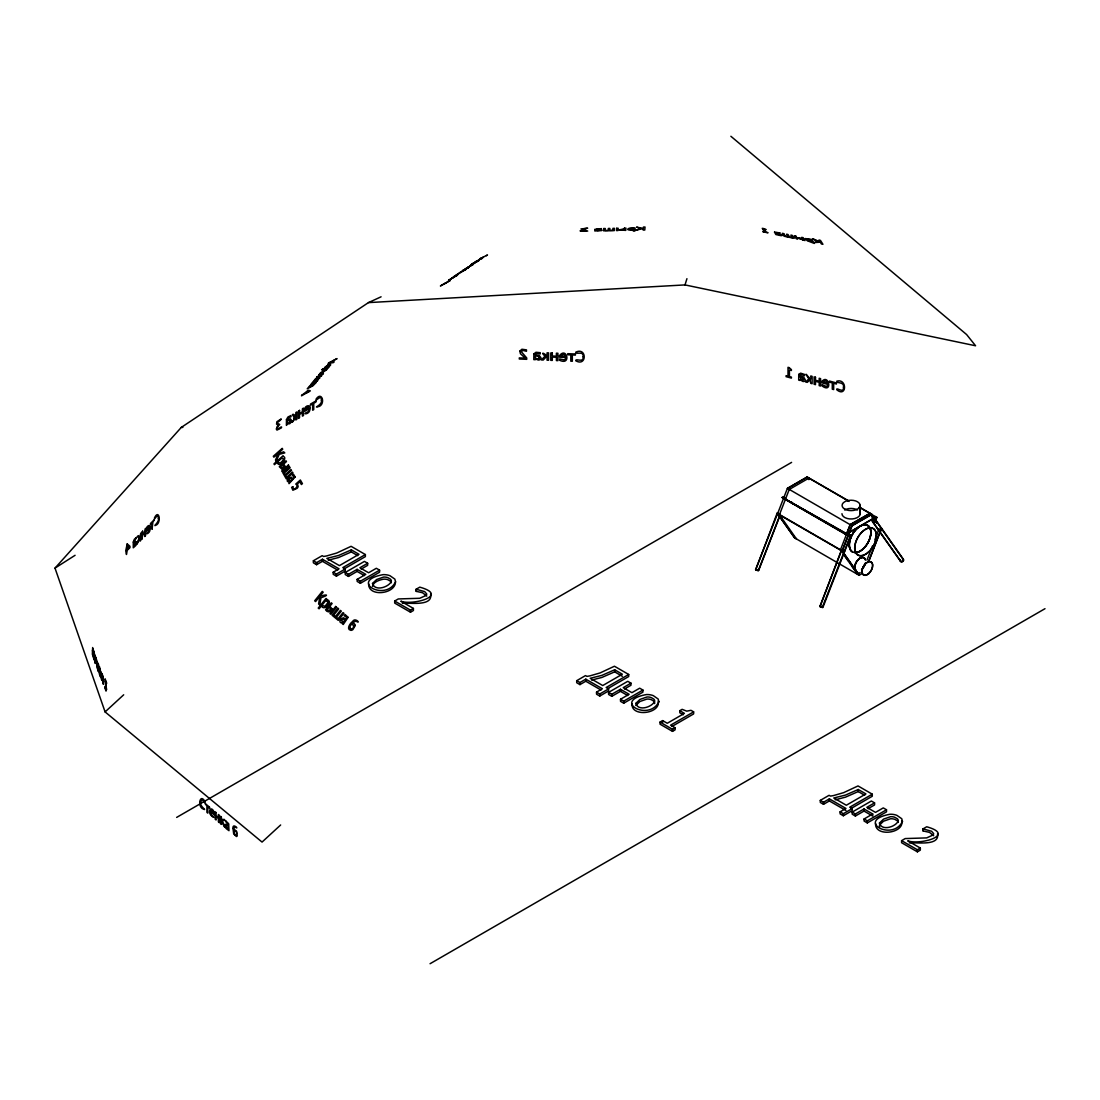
<?xml version="1.0" encoding="UTF-8"?>
<svg xmlns="http://www.w3.org/2000/svg" width="1100" height="1100" viewBox="0 0 1100 1100"><rect width="100%" height="100%" fill="white"/><g stroke="black" fill="none" stroke-linecap="round" stroke-linejoin="round"><path stroke-width="1.5" d="M372.446 586.438C373.34 581.79 379.376 580.002 383.515 579.178A6.188 3.575 0 0 1 387.915 579.755L390.294 581.13A6.146 3.548 0 0 1 391.325 582.766M778.305 513.37L777.15 513.178L755.755 569.731M755.59 569.594L777.7 513.246M757.405 570.474L758.505 570.419M777.15 513.178L842.325 550.921M784.162 497.393L783.31 497.379L784.644 498.245M783.544 497.475L784.341 498.053M842.834 550.908L841.445 550.082L820.077 606.526M819.912 606.389L841.706 550.082M822.442 607.021L850.63 535.164M822.058 607.351L822.896 607.447L850.919 535.452L850.218 534.861M280.651 824.973L262.048 842.077L105.091 711.906L55 568.123L181.294 427.405L368.445 302.61L685.011 284.914L686.936 278.685M368.651 583.825C368.115 597.08 394.584 594.303 395.464 582.491M631.991 703.739C630.96 717.558 660.976 713.859 658.171 701.085M875.572 823.446C874.541 837.265 904.558 833.566 901.753 820.793M849.021 535.013L782.293 497.379L848.416 535.04M861.85 573.567L859.183 575.314L794.668 537.9L777.549 513.769L787.421 488.331L807.139 476.946L848.237 500.665M758.34 570.556L779.57 515.996M758.56 570.652L779.804 516.092M790.281 502.274L791.959 502.301M845.034 533.748L846.67 533.885L873.372 518.375M846.574 533.83L850.162 524.604L869.88 513.329L876.741 523.229M840.428 549.945L850.245 524.659L869.907 513.507M783.888 497.64L782.21 497.612L846.739 535.013L848.567 534.861L847.715 534.325M777.549 513.769L842.119 551.045L848.293 535.15L846.739 535.013M842.229 550.99L852.046 525.69M866.951 560.175L872.396 546.081M874.83 539.88L879.065 528.962M868.725 561.206L881.485 528.316L871.723 514.223L859.98 507.444M868.794 561.248L881.581 528.261L903.348 559.212M635.841 705.457L639.939 701.498L646.855 699.091A6.188 3.575 0 0 1 651.255 699.669L653.62 701.044A6.146 3.548 0 0 1 654.61 703.574M879.423 825.165L883.52 821.219L890.436 818.799A6.188 3.575 0 0 1 894.836 819.376L897.201 820.751A6.146 3.548 0 0 1 898.232 822.388M875.421 519.489L876.838 517.357L875.284 519.296M876.879 517.426L875.298 519.516L872.314 517.756M477.909 261.085L470.772 265.183L473.578 263.175M481.663 258.308L481.332 259.022L483.381 257.166M477.18 261.442L472.01 264.44L474.279 262.845M105.091 711.906L123.695 694.788M472.422 263.546L471.433 264.22L479.421 260.15L478.445 260.824M476.231 261.305L474.925 262.212L482.763 257.469M480.672 258.28L479.627 258.981L487.493 254.966L486.461 255.681M468.38 267.176L473.509 264.206L465.08 269.087L467.995 267.548M469.549 266.516L466.331 268.331L469.837 266.173M452.141 277.956L450.67 279.084L453.956 277.007L448.442 280.363L457.614 275.082L452.416 277.654M55 568.123L75.089 555.294M337.673 570.102L322.451 561.316L316.594 564.699L313.363 562.829L313.363 560.766L322.176 555.665L323.579 556.476L326.604 555.954L336.765 553.011L351.093 546.315L365.379 554.565L365.379 556.627L344.231 568.837M313.363 560.766L316.594 562.623L322.451 559.24L339.048 568.824L333.19 572.206L333.19 574.283L336.421 576.139L345.235 571.051L345.235 568.989L342.815 567.586L365.379 554.565M333.19 572.206L336.421 574.076L345.235 568.989M364.361 575.602L357.115 571.423L348.466 576.414L345.235 574.544L345.235 572.481L364.43 561.399L367.661 563.255L367.661 565.331L361.185 569.071M345.235 572.481L348.466 574.337L357.115 569.346L365.805 574.365L357.156 579.356L357.156 581.433L360.388 583.289L379.582 572.22L379.582 570.144L376.351 568.274L368.582 572.756L359.893 567.737L367.661 563.255M357.156 579.356L360.388 581.226L379.582 570.144M416.144 589.243L419.788 587.152C450.024 595.609 412.321 605.715 400.84 601.178L413.421 608.438L413.421 610.514L410.479 612.205L394.694 603.089L394.694 601.026L398.283 598.95L419.746 598.276L426.346 595.32L426.759 594.014L424.669 591.607L416.144 589.243L416.144 591.319L422.592 592.749L426.759 596.076M394.694 601.026L410.479 610.143L413.421 608.438M176.646 817.41L791.601 462.385M787.518 488.482L807.043 477.207M808.885 478.115L789.223 489.473L779.446 514.745L796.455 538.931M600.999 690.016L585.791 681.23L579.934 684.612L576.702 682.743L576.702 680.68L585.516 675.579L586.905 676.39L589.944 675.868L600.105 672.925L614.433 666.229L628.705 674.479L628.705 676.541L607.558 688.751M576.702 680.68L579.934 682.536L585.791 679.154L602.388 688.737L596.53 692.12L596.53 694.196L599.761 696.053L608.575 690.965L608.575 688.902L606.141 687.5L628.705 674.479M871.723 514.223L851.991 525.621L848.43 534.806L846.78 534.889M846.615 534.009L873.496 518.485L875.133 516.45M875.256 519.461L873.359 518.485M596.53 692.12L599.761 693.99L608.575 688.902M627.688 695.516L620.441 691.336L611.806 696.327L608.575 694.457L608.575 692.395L627.756 681.312L630.987 683.169L630.987 685.245L624.525 688.985M608.575 692.395L611.806 694.251L620.441 689.26L629.131 694.279L620.496 699.27L620.496 701.346L623.727 703.202L642.923 692.134L642.923 690.058L639.691 688.188L631.923 692.67L623.232 687.651L630.987 683.169M620.496 699.27L623.727 701.14L642.923 690.058M860.145 572.591L857.436 574.145L843.274 553.987M672.018 726.412L693.632 713.928L693.632 711.865L670.574 725.175L675.111 727.787L675.111 729.864L672.499 731.376L660.027 724.171L660.027 722.095L662.64 720.596L667.274 723.264L684.42 713.364L679.786 710.696L679.786 712.759L683.265 714.766M679.786 710.696L682.124 709.335L686.744 711.15L690.979 710.325L693.632 711.865M660.027 722.095L672.499 729.3L675.111 727.787M430.059 963.724L1045 608.685M845.969 810.521L829.372 800.938L823.515 804.32L820.284 802.45L820.284 800.388L829.098 795.3L830.486 796.098L833.525 795.575L843.686 792.633L858.014 785.936L872.286 794.186L872.286 796.249L851.139 808.459M820.284 800.388L823.515 802.244L829.372 798.861L845.969 808.445L840.111 811.827L840.111 813.904L843.343 815.76L852.156 810.673L852.156 808.61L849.736 807.207L872.286 794.186M840.111 811.827L843.343 813.697L852.156 808.61M852.156 812.102L855.388 813.959L864.023 808.968L872.713 813.986L872.713 816.062L864.023 811.044L855.388 816.035L852.156 814.165L852.156 812.102L871.351 801.02L874.569 802.876L874.569 804.952L868.106 808.692M874.569 802.876L866.814 807.372L875.504 812.391L883.273 807.909L886.504 809.765L886.504 811.841L867.309 822.924L864.077 821.054L864.077 818.977L872.713 813.986M864.077 818.977L867.309 820.848L886.504 809.765M923.065 828.878L926.709 826.774C956.931 835.23 919.229 845.35 907.747 840.799L920.329 848.072L920.329 850.135L917.386 851.84L901.601 842.724L901.601 840.648L905.19 838.571L926.654 837.898L933.254 834.941L933.68 833.635L931.576 831.229L923.065 828.878L923.065 830.94L929.5 832.37L933.68 835.711M901.601 840.648L917.386 849.764L920.329 848.072M351.34 549.862L338.539 555.473L326.851 558.374L339.419 565.62L359.013 554.304L351.34 549.862L351.34 551.939L357.734 555.638M351.34 551.939L338.539 557.549L328.254 560.161M614.666 669.776L601.865 675.386L590.191 678.288L602.745 685.534L622.352 674.217L614.666 669.776L614.666 671.852L622.352 676.294M614.666 671.852L601.865 677.462L591.58 680.075M858.247 789.497L845.446 795.094L833.773 797.995L846.326 805.241L865.934 793.925L858.247 789.497L858.247 791.56L864.655 795.259M858.247 791.56L845.446 797.17L835.161 799.796M368.445 302.61L381.095 296.808M780.409 514.539L778.883 514.236M780.051 514.484L779.24 514.36M844.594 551.389L842.793 550.935M181.294 427.405L182.847 427.419M402.38 603.281C409.626 602.539 432.974 606.691 430.609 594.234M909.287 842.902C916.548 842.16 939.881 846.326 937.53 833.855M783.709 497.241L784.864 497.585M850.548 535.494L849.75 535.274M755.686 569.25L756.814 569.525M820.009 606.045L821.164 606.402L820.325 606.1M822.511 607.502L821.727 607.269M685.011 284.914L975.576 345.771L966.611 334.551L730.881 136.276M850.218 535.452L848.98 535.054M844.03 551.334L843.219 551.114M848.746 534.188L850.011 534.683M757.474 570.556L755.851 569.869M821.81 607.351L820.174 606.678M794.668 537.9L777.659 513.7L778.47 514.14M820.999 607.007L819.885 606.485M849.915 534.696L850.657 535.054M778.154 513.934L777.205 513.411M842.476 550.743L841.761 550.275M756.319 570.048L755.562 569.69M807.098 477.084L849.09 501.449M859.224 507.196L876.975 517.55M787.421 488.331L852.088 525.773L871.612 514.498L881.375 528.385M782.293 497.379L846.876 534.655L782.251 497.489M794.709 537.763L796.414 538.752M857.588 574.062L859.293 575.053M881.306 528.481L903.141 559.377M872.768 521.661L900.79 561.303M872.561 521.812L900.598 561.454M869.784 513.274L876.741 523.105M807.139 476.946L808.885 479.627M843.178 552.337L859.237 575.19L843.067 552.393M844.401 555.308L848.169 560.67M851.936 566.019L854.755 570.048M879.354 826.072L879.684 826.925M923.244 828.987L923.244 831.05M917.386 849.764L917.386 851.84M867.309 820.848L867.309 822.924M864.023 808.968L864.023 811.044M860.227 505.422L860.227 513.714M860.104 505.422L860.104 513.714M855.388 813.959L855.388 816.035M843.343 813.697L843.343 815.76M829.372 798.861L829.372 800.938M823.515 802.244L823.515 804.32M672.499 729.3L672.499 731.376M662.64 720.596L662.64 722.659M623.727 701.14L623.727 703.202M620.441 689.26L620.441 691.336M611.806 694.251L611.806 696.327M599.761 693.99L599.761 696.053M585.791 679.154L585.791 681.23M579.934 682.536L579.934 684.612M416.336 589.352L416.336 591.429M410.479 610.143L410.479 612.205M360.388 581.226L360.388 583.289M357.115 569.346L357.115 571.423M348.466 574.337L348.466 576.414M336.421 574.076L336.421 576.139M322.451 559.24L322.451 561.316M316.594 562.623L316.594 564.699M880.399 528.138A1.526 1.196 -35.3 0 1 881.526 529.402A1.526 1.196 -35.3 0 1 879.862 530.764A1.526 1.196 -35.3 0 1 878.721 529.485M880.44 527.918A1.774 1.403 -35.3 0 1 881.76 529.402A1.774 1.403 -35.3 0 1 879.808 530.984A1.774 1.403 -35.3 0 1 878.501 529.499M902.688 558.841A1.774 1.403 -35.3 0 1 903.513 560.56A1.774 1.403 -35.3 0 1 901.519 561.866A1.774 1.403 -35.3 0 1 900.336 560.381M902.591 559.061A1.526 1.196 -35.3 0 1 903.293 560.519A1.526 1.196 -35.3 0 1 901.574 561.646A1.526 1.196 -35.3 0 1 900.57 560.381M865.343 559.694A7.604 4.4 -60 0 0 858.096 559.749A7.604 4.4 -60 0 0 855.484 570.102A7.604 4.4 -60 0 1 858 559.694A7.604 4.4 -60 0 1 865.26 559.639M865.343 562.911A7.604 4.4 -60 0 1 861.548 569.498M855.566 570.006A7.48 4.317 -60 0 1 858.124 559.817A7.48 4.317 -60 0 1 865.26 559.763M864.737 564.712A7.48 4.317 -60 0 1 862.799 568.067A7.604 4.4 -60 0 0 864.724 564.658M859.911 512.339A9.13 5.266 0 0 1 852.28 518.939A9.13 5.266 0 0 1 841.954 513.714M844.635 509.987A9.13 5.266 0 0 1 857.546 509.987M292.861 486.777C292.353 492.099 299.998 486.241 295.776 484.055L300.355 479.985L302.431 483.615L301.386 484.536L299.805 481.772L297.44 483.876L298.155 486.461A2.998 1.829 -49 0 1 297.096 488.345L292.875 490.243L291.624 487.328L292.861 486.777M349.718 627.591L350.144 628.842C357.074 629.558 351.711 619.396 349.718 627.591M318.643 375.237L326.782 369.559L320.609 372.68L318.643 375.237M233.86 830.349C234.163 840.056 239.8 831.614 233.86 830.349M92.551 650.678L94.174 660L92.359 654.17L92.661 647.543L94.174 653.056L92.881 649.041L92.551 650.678M96.044 660.99L97.708 669.309L96.374 662.764L97.749 666.284L97.611 663.231L96.415 659.464L96.044 660.99M277.241 462.192C278.699 469.342 288.021 457.683 283.566 456.569L283.099 455.73L273.969 463.842L274.436 464.681L277.241 462.192M106.535 689.315L106.026 691.089L104.954 688.05L104.954 686.648L105.958 689.7L105.064 678.837L106.521 682.564L106.521 683.719L105.407 680.873L106.535 689.315M331.925 608.754C331.952 612.384 327.113 612.934 325.545 609.826L331.238 602.8L332.118 603.515L329.89 606.251L331.925 608.754M101.819 677.476L103.373 684.337L103.249 677.352L101.956 673.461L103.042 678.618L101.819 677.476M313.252 383.873L311.974 385.976L316.085 382.401L313.06 385.715L307.244 388.809L309.98 385.619L313.252 383.873M355.314 625.433L352.866 629.626A3.836 2.846 -51.9 0 1 350.928 630.369C345.923 629.585 350.006 623.191 352.495 621.61C355.08 616.729 361.212 624.223 356.565 621.473A3.025 2.241 -51.9 0 0 354.984 621.404L352.454 623.232L354.42 623.769L355.314 625.433M146.328 529.911L146.286 531.438L149.476 528.316L149.243 530.131A2.516 1.045 -71.3 0 1 148.583 531.658C143.468 535.452 150.136 533.899 150.109 529.237C151.951 523.077 145.805 525.388 146.328 529.911M158.359 518.237C159.954 522.087 150.838 528.11 157.039 524.549C161.136 521.221 158.909 508.942 154.564 517.688C153.574 521.716 158.703 511.266 158.359 518.237M232.98 828.451L233.695 833.896L236.417 836.536A3.836 1.788 68.1 0 0 237.229 835.725L236.651 831.339L233.874 829.139L234.506 827.2A3.025 1.403 68.1 0 1 235.482 827.241C239.772 830.266 232.403 822.058 232.98 828.451M348.095 617.361L343.241 624.498L342.375 623.783L342.98 623.04L340.546 622.586A2.736 2.021 -51.9 0 1 339.941 621.046L340.01 620.565A3.094 2.296 -51.9 0 1 340.78 619.053L343.393 617.774L346.129 619.163L346.569 617.045L344.149 615.766L345.125 614.556L348.095 617.361M133.292 542.066L133.265 547.8L135.52 545.779A2.736 1.127 -71.3 0 0 136.51 544.156L136.675 543.661A3.094 1.279 -71.3 0 0 136.909 542.066C132.522 539.894 133.884 543.235 136.537 537.35L134.338 539.289L133.292 542.066M200.736 801.446C198.303 805.956 209.303 811.896 202.18 808.555C197.505 805.2 200.2 793.004 204.971 801.584C205.865 805.901 201.327 795.795 200.736 801.446M102.162 678.494L103.042 681.67L102.162 678.494M209.866 810.329C207.542 815.499 218.157 820.174 211.709 815.279A2.516 1.169 68.1 0 1 210.966 813.766L210.719 811.965L214.294 814.935C215.366 812.529 211.214 805.86 209.866 810.329M304.631 409.791L304.59 411.317L309.018 408.746L308.701 410.52A2.516 1.458 -60 0 1 307.794 411.936C300.891 414.439 309.265 415.03 309.897 409.777C312.153 403.865 304.411 404.951 304.631 409.791M321.42 400.249C322.809 405.281 311.08 408.54 319.577 406.312C325.504 403.013 321.709 390.926 316.126 399.025C315.109 402.641 321.887 393.291 321.42 400.249M286.454 419.65L286.413 425.37L287.485 423.967L289.561 423.761A2.736 1.581 -60 0 0 290.936 422.304L291.17 421.836A3.094 1.788 -60 0 0 291.5 420.283L290.331 418.797L287.485 419.897L288.42 417.794L290.978 416.763L290.978 415.498L287.911 417.051L286.454 419.65M277.475 427.034C276.952 432.094 282.466 424.297 281.462 427.831L277.035 430.072A3.754 2.173 -60 0 1 276.32 428.918L278.011 424.848L276.554 424.146L276.87 421.726L281.215 418.921C280.514 421.506 274.216 422.51 279.716 424.449L277.475 427.034M372.501 583.467C374.701 591.607 388.369 587.441 391.27 581.584A6.146 3.548 0 0 0 390.294 579.054L387.915 577.692A6.188 3.575 0 0 0 383.515 577.101L376.612 579.521L372.501 583.467M635.841 703.381C638.027 711.521 651.709 707.355 654.61 701.498A6.146 3.548 0 0 0 653.62 698.967L651.255 697.606A6.188 3.575 0 0 0 646.855 697.015L639.939 699.435L635.841 703.381M879.423 823.089C881.609 831.242 895.29 827.062 898.191 821.205A6.146 3.548 0 0 0 897.201 818.675L894.836 817.314A6.188 3.575 0 0 0 890.436 816.736L883.52 819.143L879.423 823.089M96.415 661.114L97.419 664.496L96.415 661.114M822.03 381.356L821.961 382.828L827.64 384.368L827.241 385.853A2.516 1.856 39.1 0 1 826.059 386.416L822.112 384.629L822.112 385.99C832.975 393.951 828.74 373.436 822.03 381.356M843.508 387.324C844.126 394.13 835.945 386.54 836.729 389.73C846.821 398.172 847.385 378.015 836.729 381.205C836.646 383.79 844.745 381.453 843.508 387.324M147.111 528.811L147.042 529.746L149.476 527.368L149.091 526.268L147.111 528.811M559.501 355.658L559.446 357.156L565.689 357.418L565.249 358.985A2.516 2.049 7.2 0 1 563.956 359.824L559.707 358.916L559.611 360.277C571.629 365.984 566.72 346.225 559.501 355.658M583.179 356.812C583.99 363.33 575.438 357.885 575.712 360.731C587.001 367.263 587.084 346.637 575.712 352.206C575.355 355.011 584.155 350.35 583.179 356.812M580.291 230.89L587.702 231.096L582.587 228.965L587.689 228.195L580.938 228.965L586.217 230.78L580.291 230.89M594.921 229.419L594.798 230.972L601.535 230.601A3.094 0.77 -1.4 0 0 602.044 230.175L596.434 229.446L601.439 228.621L594.921 229.419M596.406 229.749L597.438 230.56L600.476 230.175L596.406 229.749M603.749 228.539L603.57 230.808L614.268 230.615L614.446 228.333L612.934 228.36L612.769 230.312L609.702 230.367L609.868 228.429L608.341 228.456L608.176 230.395L605.11 230.45L605.275 228.511L603.749 228.539M616.66 228.291L616.467 230.574L617.994 230.546L618.173 228.264L616.66 228.291M624.319 229.35L624.25 230.12L620.675 229.79L624.319 229.35M624.415 228.154L624.346 229.034L619.094 229.817L625.749 230.395L625.941 228.126L624.415 228.154M633.408 230.147L633.325 231.096L634.851 231.069L635.099 227.961C629.723 226.738 622.504 230.643 633.408 230.147M633.531 228.539L633.435 229.831L628.994 229.185L633.531 228.539M636.749 227.178L640.888 228.525L635.869 230.216L642.29 228.704L643.294 228.69L643.184 230.079L644.779 230.051L645.026 227.012L643.431 227.054L643.321 228.415L636.749 227.178M224.923 824.464L224.867 825.124A3.094 1.444 68.1 0 0 225.143 826.705L225.321 827.2A2.736 1.279 68.1 0 0 226.435 828.781L228.979 830.679L228.663 823.763L225.294 820.394C225.94 824.093 232.361 824.574 224.923 824.464M798.751 374.413L798.696 380.091L800.058 380.462L800.058 379.679L802.725 381.384A2.736 2.021 39.1 0 0 804.485 381.205L804.787 380.944A3.094 2.282 39.1 0 0 805.214 379.706L803.715 377.149L800.058 375.595L801.268 374.371L804.54 375.705L804.54 374.44L800.621 373.161L798.751 374.413M136.111 542.768L135.245 544.913L134.035 545.229L134.035 543.166L135.685 542.039L136.111 542.768M533.871 353.939L533.803 359.631L535.315 359.7L535.315 358.902L538.244 360.03A2.736 2.228 7.2 0 0 540.183 359.453L540.513 359.123A3.094 2.516 7.2 0 0 540.98 357.789L539.344 355.561L535.315 354.832L536.635 353.334L540.251 353.939L540.251 352.674L535.934 352.275L533.871 353.939M519.86 351.106L520.424 353.691L525.209 358.132L519.296 357.885L519.296 359.013L526.721 359.329L526.721 357.954L521.441 351.835L522.692 350.35L526.474 351.271L526.474 349.869L521.881 349.25L519.86 351.106M288.544 479.806L290.207 481.374L292.05 479.724L290.194 478.308L288.544 479.806M329.491 366.053C329.161 368.734 319.014 373.34 324.211 368.541L321.626 369.848L330.743 364.788L329.491 366.053M329.285 601.755C329.312 605.165 323.386 610.734 321.461 605.852L319.082 608.795L318.216 608.08L325.999 598.455L326.879 599.17L326.274 599.913L328.611 600.284L329.285 601.755M305.745 408.829L305.635 409.75L308.866 407.069L307.216 406.794L305.745 408.829M225.83 825.344L226.325 827.461L228.113 828.149L228.113 826.1L225.83 825.344M290.386 420.846L289.176 422.84L287.485 422.936L287.485 420.888L289.795 420.049L290.386 420.846M295.13 476.987L289.039 483.656L289.272 482.199L287.457 481.388A2.736 1.664 -49 0 1 287.43 479.793L287.636 479.339A3.094 1.884 -49 0 1 288.709 477.991L291.184 477.166L292.944 478.926L293.934 476.946L292.421 475.379L293.535 474.32L295.13 476.987M100.911 672.114L100.677 673.035L100.127 668.594L100.127 675.977L100.458 676.844L100.458 673.434L101.723 680.089L100.911 672.114M284.804 466.111L282.067 469.315L279.304 466.689L285.972 460.749L286.454 461.587L283.855 463.897L284.804 466.111M823.433 381.411L823.309 382.236L827.64 383.419L825.839 380.916L823.433 381.411M319.646 597.754L318.601 604.065L319.77 605.027L320.966 597.781C330.743 594.399 325.751 594.316 319.756 596.42L323.18 592.185L322.259 591.429L314.669 600.806L315.59 601.562L319.055 597.273L319.646 597.754M561.069 355.396L560.918 356.263L565.689 356.469L563.709 354.365L561.069 355.396M210.843 810.301L213.455 813.285L212.492 810.48L210.843 810.301M803.784 379.252L802.904 380.215L801.048 379.541L800.058 376.599L803.784 379.252M539.413 357.651L538.45 358.806L536.401 358.545L535.315 357.871L535.315 355.822L538.574 356.455L539.413 357.651M333.011 362.615C337.673 360.388 326.562 364.059 337.054 358.6L328.817 362.766L328.116 363.591L331.897 361.694L324.968 367.4L331.416 362.67L333.011 362.615M774.524 232.127L775.844 234.534L780.093 235.482A2.736 0.715 16.2 0 0 781.756 235.606L781.976 235.538A3.094 0.811 16.2 0 0 782.086 235.097L775.94 232.664L780.12 232.939L774.524 232.127M341.371 620.304L342.678 622.132L345.359 620.098L343.104 619.025L341.371 620.304M330.688 609.166L329.106 610.761L327.181 609.606L329.12 607.214L330.688 609.166M283.69 466.538L281.861 468.146L280.679 466.716L282.947 464.709L283.69 466.538M395.574 581.817C385.619 602.291 347.971 581.075 383.116 574.64A10.821 6.242 0 0 1 390.005 575.74L394.845 579.109L395.574 581.817M658.9 701.731C648.945 722.205 611.311 700.989 646.442 694.554A10.821 6.242 0 0 1 653.331 695.654L658.171 699.023L658.9 701.731M902.481 821.452C892.526 841.926 854.893 820.71 890.024 814.261A10.821 6.242 0 0 1 896.912 815.361L901.753 818.73L902.481 821.452M139.618 538.148L137.088 544.033L138.958 538.271L137.404 536.346L138.449 535.659L140.002 536.993L140.786 533.033L140.786 540.416L140.002 541.173L139.618 538.148M798.091 238.012L805.008 240.57L803.151 237.655L801.721 237.366L802.436 238.494L798.091 238.012M222.571 819.473L221.375 820.201L221.375 816.997L220.509 816.269L220.509 823.652L221.375 824.381L221.375 820.971L224.675 827.104L222.571 821.439L223.561 820.091L224.317 820.504L224.317 819.431L222.571 819.473M312.139 384.904L309.43 387.255L312.139 384.904M327.869 602.663L325.132 606.183L322.575 605.688L322.245 604.89L325.476 600.902L327.745 601.521A1.622 1.21 -51.9 0 1 327.869 602.663M278.218 454.066L275.481 460.02L276.127 461.134L279.262 454.3L284.817 452.884L283.621 451.811L280.087 453.214L278.712 452.788L282.714 449.226L282.219 448.346L273.322 456.252L273.831 457.132L278.218 454.066M295.281 416.845L293.095 421.52L291.748 422.29C296.423 418.536 292.82 415.924 292.476 414.48C294.938 413.078 296.065 420.2 295.817 412.555L296.89 411.922L296.89 419.32L295.817 419.939L295.281 416.845M328.57 366.685C325.16 371.525 319.632 370.136 328.57 366.685M319.866 374.192L322.877 371.993L319.866 374.192M805.434 238.59L807.263 240.721L814.316 243.43L811.786 239.442L805.434 238.59M807.001 239.03L808.17 240.653L811.855 241.519L810.81 239.869L807.001 239.03M445.225 283.442L450.257 280.431L440.385 285.972L446.421 282.562L445.225 283.442M283.319 460.103L280.569 462.825L278.41 462.811L278.149 461.381L281.93 458.026L283.566 458.975A1.622 0.99 -49 0 1 283.319 460.103M335.679 606.471L329.986 613.511L330.853 614.226L336.545 607.2L335.679 606.471M337.81 608.245L332.118 615.271L338.236 620.345L343.929 613.319L343.049 612.59L338.168 618.626L336.421 617.169L341.303 611.132L340.436 610.418L335.555 616.454L333.795 614.996L338.676 608.96L337.81 608.245M302.129 394.996L301.455 395.808L310.337 390.871L308.426 390.211L302.129 394.996M315.645 378.661L311.025 384.244L317.212 381.123L317.873 380.325L312.565 383.006L319.853 377.946L314.545 380.614L315.865 379.019L321.832 375.554L315.645 378.661M317.254 376.723L316.594 377.52L323.441 373.601L317.254 376.723M307.601 391.009L305.855 393.126L309.072 391.504L307.601 391.009M546.315 356.757L543.221 360.03L541.337 359.947L545.009 356.18C540.196 351.656 543.73 352.797 547.071 356.015L547.071 352.811L548.598 352.866L548.598 360.25L547.071 360.195L547.071 356.785L546.315 356.757M127.215 543.895L125.73 550.743L126.459 554.482L127.243 550.316L129.951 547.663L129.951 546.274L127.215 543.895M142.67 531.176L141.886 531.933L141.886 539.316L142.67 535.232L144.746 533.197L144.746 536.525L145.516 535.769L145.516 528.385L144.746 532.125L142.67 534.16L142.67 531.176M154.399 519.654L150.507 523.462L150.507 524.562L152.075 523.023L152.075 529.32L152.845 522.266L154.399 519.654M129.305 547.236L127.243 549.257L127.243 545.408L129.305 547.236M810.054 379.761L807.249 382.401L805.53 381.947L808.857 378.922C800.635 365.736 813.532 385.715 810.741 375.966L812.116 376.337L812.116 383.721L810.741 383.35L810.054 379.761M288.42 465.011L281.751 470.938L282.219 471.776L288.887 465.85L288.42 465.011M289.589 467.06L282.92 472.986L286.275 478.857L292.944 472.918L292.476 472.092L286.756 477.18L285.794 475.489L291.514 470.401L291.032 469.576L285.312 474.65L284.35 472.973L290.07 467.885L289.589 467.06M460.996 271.755L454.094 276.485L466.111 269.28L460.996 271.755M463.389 270.105L462.413 270.779L468.504 267.63L463.389 270.105M299.53 410.41L298.444 411.029L298.444 418.426L299.53 417.794L299.53 414.466L302.418 412.803L302.418 416.13L303.504 415.498L303.504 408.114L302.418 408.732L302.418 411.73L299.53 413.394L299.53 410.41M315.906 400.95L310.475 404.085L310.475 405.185L312.647 403.92L312.647 410.217L313.734 409.599L313.734 403.301L315.906 402.05L315.906 400.95M799.7 238.411L803.316 239.883L799.7 238.411M780.629 234.96L776.311 233.31L780.629 234.96M817.836 241.45L814.536 242.55L820.284 242.192L821.411 243.966L822.924 244.282L820.463 240.391L818.95 240.089L820.064 241.835L812.666 238.782L817.836 241.45M552.296 353.031L550.784 352.962L550.784 360.346L552.296 360.415L552.296 357.087L556.394 357.266L556.394 360.58L557.906 360.649L557.906 353.265L556.394 353.196L556.394 356.194L552.296 356.015L552.296 353.031M575.41 354.007L567.751 353.678L567.751 354.777L570.817 354.901L570.817 361.199L572.33 361.268L572.33 354.97L575.41 355.094L575.41 354.007M763.455 228.58L762.273 228.333L764.5 231.839C757.529 230.766 773.561 234.066 765.957 232.141L764.308 229.542L766.15 229.611L763.455 228.58M783.695 233.626L782.265 233.324L784.107 236.239L794.186 238.329L792.344 235.414L790.9 235.125L792.481 237.614L789.594 237.022L788.013 234.52L786.582 234.231L788.164 236.72L785.276 236.129L783.695 233.626M795.85 236.143L794.406 235.84L796.263 238.755L797.692 239.058L795.85 236.143M789.154 367.62L788.013 367.317L788.013 376.186L786.088 375.664L786.088 376.668L791.409 378.111L791.409 377.107L789.429 376.571L789.429 369.971L791.409 370.507L791.409 369.614L789.154 367.62M815.485 377.245L814.11 376.874L814.11 384.271L815.485 384.643L815.485 381.315L819.197 382.319L819.197 385.646L820.572 386.018L820.572 378.634L819.197 378.263L819.197 381.246L815.485 380.243L815.485 377.245M836.454 382.938L829.496 381.054L829.496 382.14L832.287 382.896L832.287 389.194L833.662 389.565L833.662 383.268L836.454 384.024L836.454 382.938M209.536 807.166L205.15 803.536L206.91 806.08L206.91 812.378L207.776 813.106L207.776 806.809L209.536 808.266L209.536 807.166M216.04 812.57L215.174 811.841L215.174 819.239L216.04 819.954L216.04 816.626L218.391 818.565L218.391 821.893L219.258 822.621L219.258 815.237L218.391 814.509L218.391 817.492L216.04 815.554L216.04 812.57M95.92 657.773L94.243 653.455L95.246 663.424L95.246 657.14L95.92 658.873L95.92 657.773M98.409 664.194L98.079 663.327L98.079 670.725L98.409 671.577L98.409 668.25L99.646 674.74L99.646 667.356L99.316 666.504L99.316 669.487L98.409 664.194M873.675 522.019A1.526 1.196 -35.3 0 0 875.284 519.998A1.526 1.196 -35.3 0 0 872.864 520.08A1.526 1.196 -35.3 0 0 873.675 522.019M873.62 522.239A1.774 1.403 -35.3 0 0 875.504 519.888A1.774 1.403 -35.3 0 0 872.685 519.97A1.774 1.403 -35.3 0 0 873.62 522.239M868.725 573.636A7.604 4.4 -60 0 0 871.131 561.852A7.604 4.4 -60 0 0 862.125 569.841A7.604 4.4 -60 0 0 868.725 573.636M868.697 573.554A7.48 4.317 -60 0 0 871.062 561.962A7.48 4.317 -60 0 0 862.221 569.814A7.48 4.317 -60 0 0 868.697 573.554M844.731 509.107A9.006 5.197 0 0 0 859.787 506.77A9.006 5.197 0 0 0 848.76 500.404A9.006 5.197 0 0 0 844.731 509.107M856.433 529.045A15.345 8.855 -60 0 0 852.473 551.966A15.221 8.786 -60 0 1 856.474 529.114A15.221 8.786 -60 0 1 870.87 533.569A15.345 8.855 -60 0 1 854.727 552.654A15.221 8.786 -60 0 0 870.87 533.569A15.345 8.855 -60 0 0 856.433 529.045M868.34 552.255A15.345 8.855 -60 0 0 873.207 528.481A15.345 8.855 -60 0 0 855.044 544.582A15.345 8.855 -60 0 0 868.34 552.255A15.221 8.786 -60 0 0 873.139 528.591A15.221 8.786 -60 0 0 855.14 544.569A15.221 8.786 -60 0 0 868.312 552.173M862.84 549.01A15.221 8.786 -60 0 0 867.666 525.442A15.221 8.786 -60 0 0 849.668 541.406A15.221 8.786 -60 0 0 862.84 549.01"/></g></svg>
